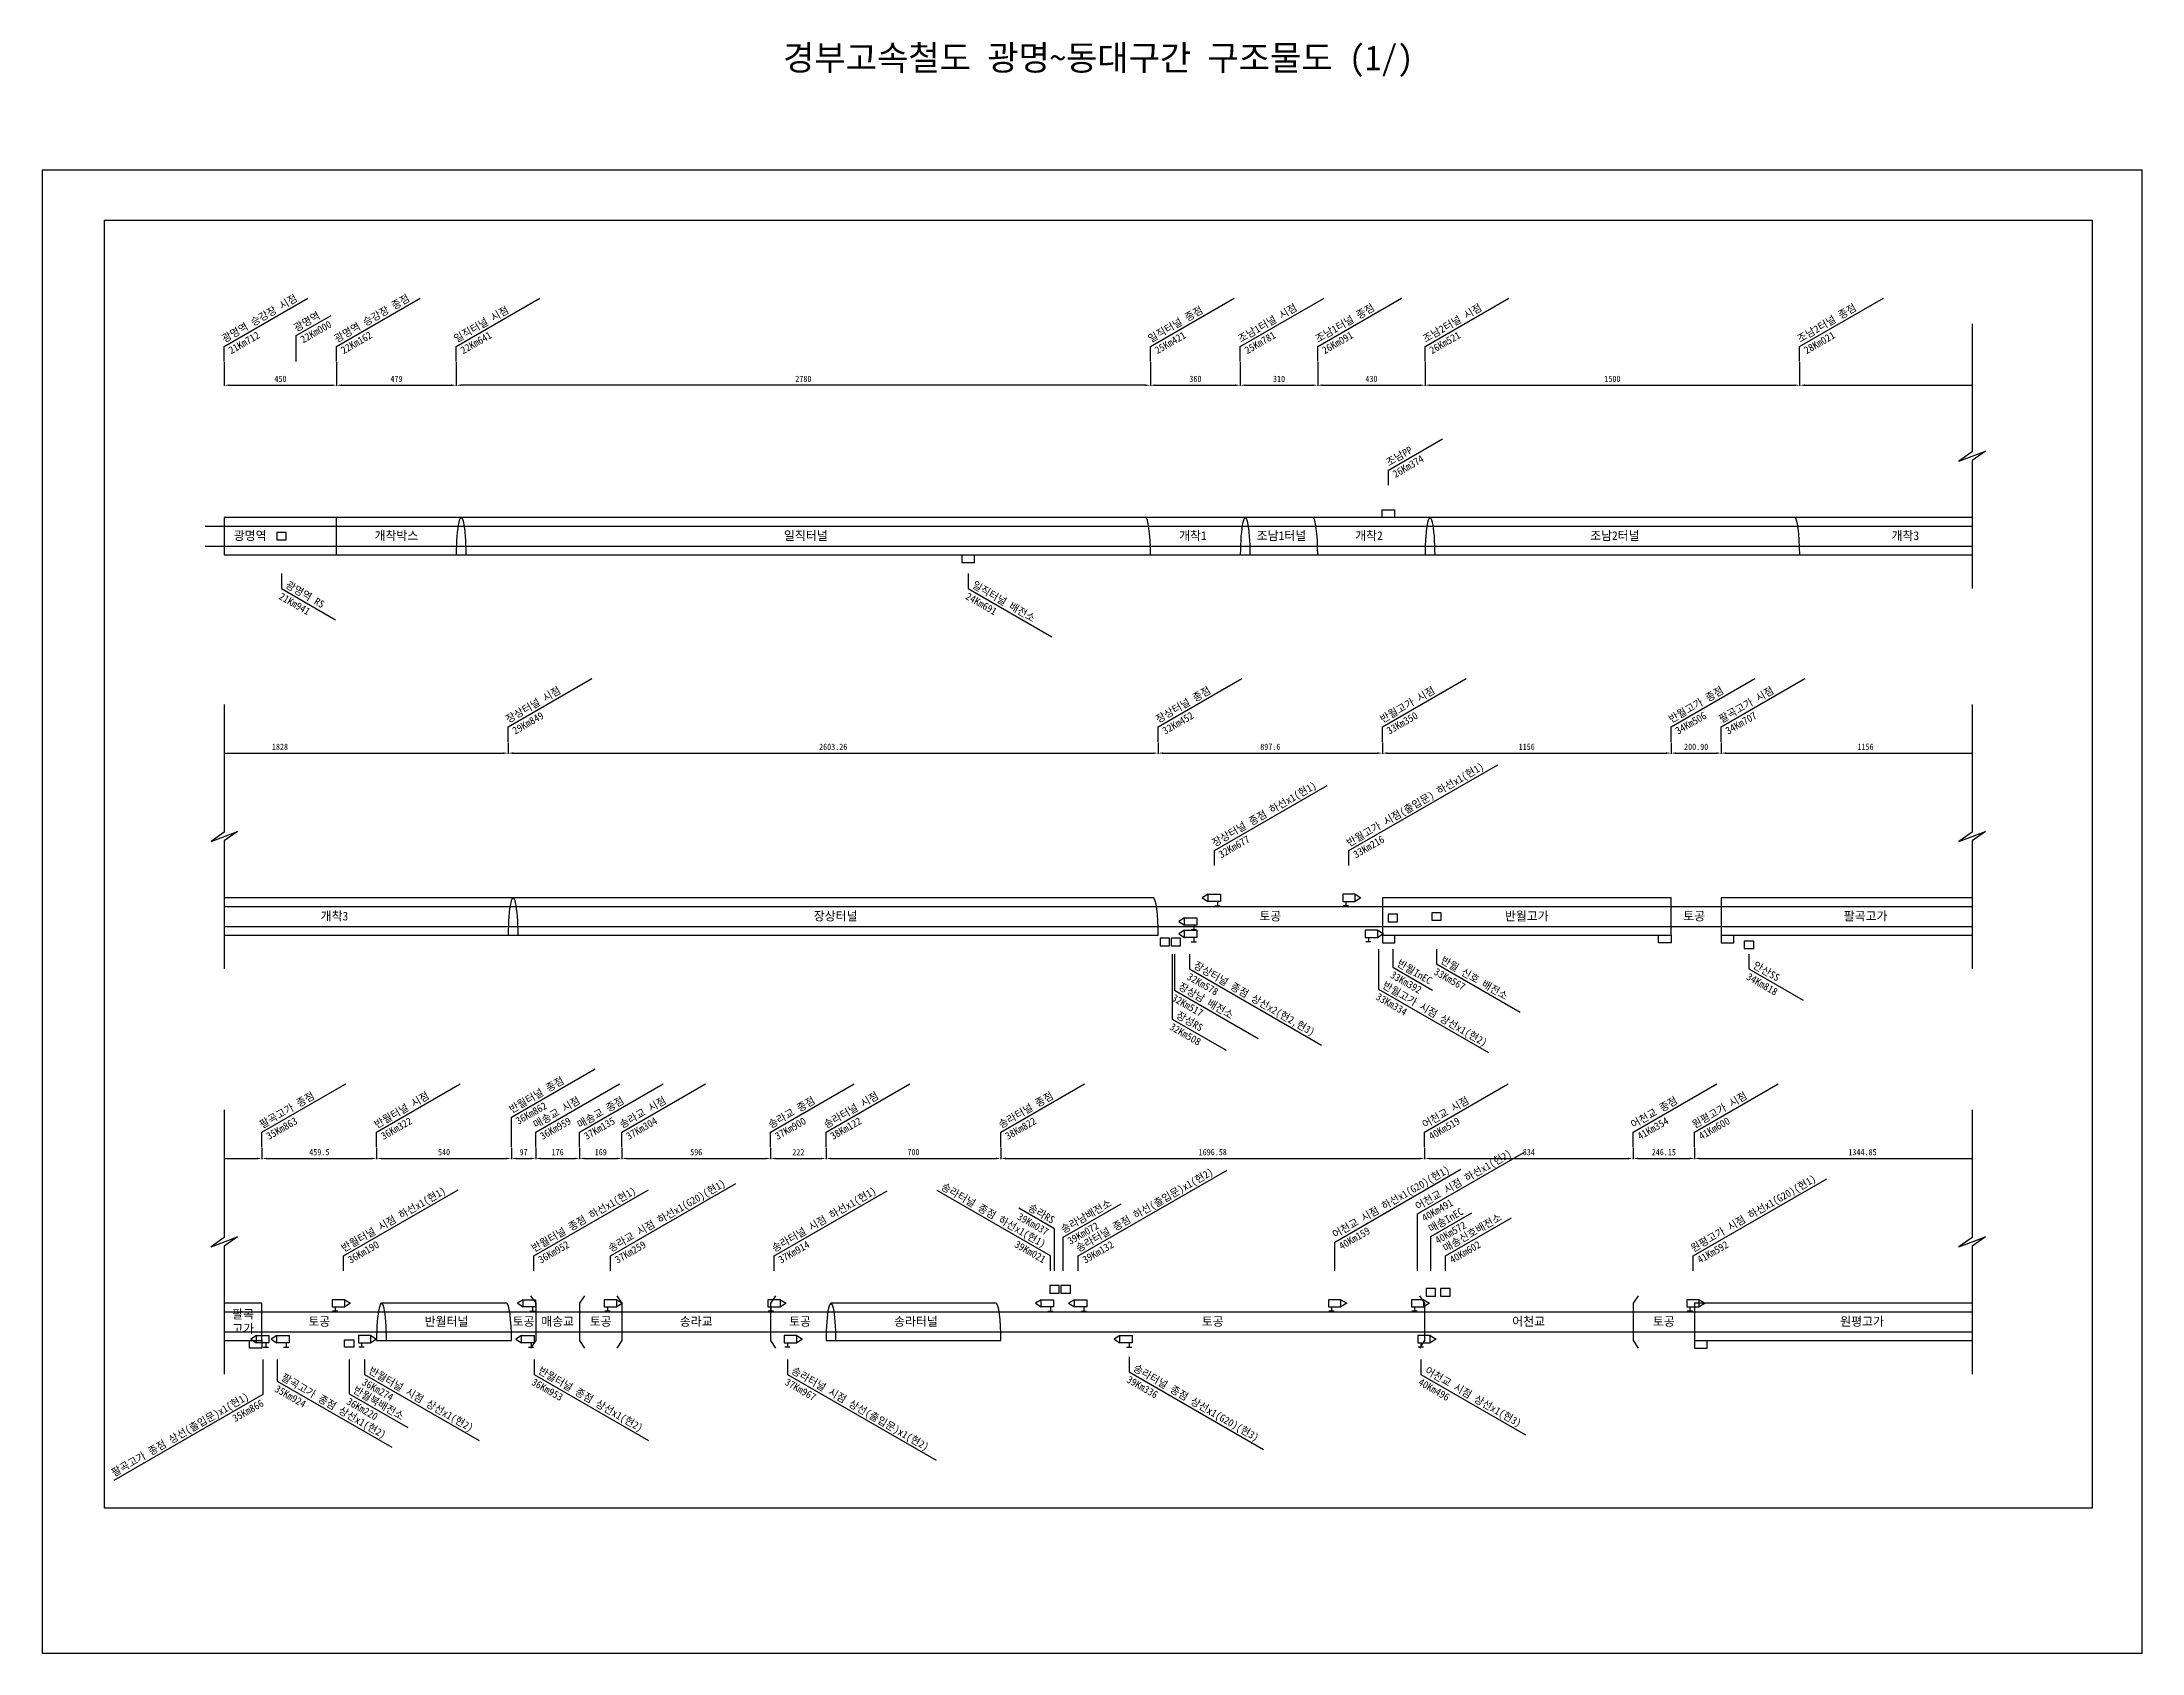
# Model space of a CAD drawing. Header units: millimetres. Extents: x 473 to 79645, y 760 to 13800.
# Drawn here: x 17919 to 18760, y 5994 to 6640 of the extents above; entities outside this region: 4.
import ezdxf
from ezdxf.enums import TextEntityAlignment as Align

# ---------------------------------------------------------------- set-up
doc = ezdxf.new("R2010")
doc.units = ezdxf.units.MM
doc.header["$LTSCALE"] = 10
doc.header["$PDMODE"] = 35
for name, color, linetype in [('TI-RAIL-GUID', 3, 'Continuous'), ('TN-LEAL', 1, 'Continuous'), ('TN-LEAT', 3, 'Continuous'), ('TT-LEAL', 1, 'Continuous'), ('TT-TEXT', 3, 'Continuous'), ('TX-PAPR', 2, 'Continuous'), ('TZ-BASE', 252, 'Continuous'), ('TZ-DIMS', 1, 'Continuous')]:
    doc.layers.add(name, color=color, linetype=linetype)
doc.styles.get("Standard").update_dxf_attribs({"font": 'GulimChe.ttf'})
doc.dimstyles.new('ISO-25', dxfattribs={"dimtxt": 2.5, "dimasz": 2, "dimexe": 0.3, "dimexo": 0.3, "dimgap": 1.25, "dimtad": 1, "dimdec": 0, "dimlunit": 6, "dimtxsty": 'Standard', "dimcen": 1, "dimdle": 0.3, "dimclrd": 1, "dimclre": 1, "dimclrt": 3, "dimaunit": 1, "dimadec": 0, "dimazin": 0, "dimtfac": 1, "dimtdec": 0, "dimtix": 1, "dimtmove": 2, "dimatfit": 3, "dimfxl": 0, "dimtvp": 2, "dimarcsym": 0})

# ---------------------------------------------------------------- blocks, each defined once
blk = doc.blocks.new('*D255')
at = {"layer": 'Defpoints', "color": 0}
for p in [(18052.55, 6197), (18106.55, 6197), (18106.55, 6192.47)]:
    blk.add_point(p, dxfattribs=at)
at = {"layer": 'TZ-DIMS', "color": 1, "lineweight": -2}
for p, q in [((18052.55, 6196.7), (18052.55, 6192.17)), ((18054.55, 6192.47), (18104.55, 6192.47)), ((18106.55, 6196.7), (18106.55, 6192.17))]:
    blk.add_line(p, q, dxfattribs=at)
at = {"layer": 'TZ-DIMS', "color": 1}
for points in [[(18054.55, 6192.81), (18054.55, 6192.14), (18052.55, 6192.47)], [(18104.55, 6192.81), (18104.55, 6192.14), (18106.55, 6192.47)]]:
    blk.add_solid(points, dxfattribs=at)
at = {"layer": 'TZ-DIMS', "color": 3, "insert": (18079.55, 6195.01), "char_height": 2.5, "attachment_point": 5}
blk.add_mtext('540', dxfattribs=at)
blk = doc.blocks.new('*D256')
at = {"layer": 'Defpoints', "color": 0}
for p in [(18106.55, 6197), (18116.25, 6197), (18116.25, 6192.47)]:
    blk.add_point(p, dxfattribs=at)
at = {"layer": 'TZ-DIMS', "color": 1, "lineweight": -2}
for p, q in [((18106.55, 6196.7), (18106.55, 6192.17)), ((18108.55, 6192.47), (18114.25, 6192.47)), ((18116.25, 6196.7), (18116.25, 6192.17))]:
    blk.add_line(p, q, dxfattribs=at)
at = {"layer": 'TZ-DIMS', "color": 1}
for points in [[(18108.55, 6192.81), (18108.55, 6192.14), (18106.55, 6192.47)], [(18114.25, 6192.81), (18114.25, 6192.14), (18116.25, 6192.47)]]:
    blk.add_solid(points, dxfattribs=at)
at = {"layer": 'TZ-DIMS', "color": 3, "insert": (18111.4, 6195.01), "char_height": 2.5, "attachment_point": 5}
blk.add_mtext('97', dxfattribs=at)
blk = doc.blocks.new('*D257')
at = {"layer": 'Defpoints', "color": 0}
for p in [(18116.25, 6197), (18133.85, 6197), (18133.85, 6192.47)]:
    blk.add_point(p, dxfattribs=at)
at = {"layer": 'TZ-DIMS', "color": 1, "lineweight": -2}
for p, q in [((18116.25, 6196.7), (18116.25, 6192.17)), ((18118.25, 6192.47), (18131.85, 6192.47)), ((18133.85, 6196.7), (18133.85, 6192.17))]:
    blk.add_line(p, q, dxfattribs=at)
at = {"layer": 'TZ-DIMS', "color": 1}
for points in [[(18118.25, 6192.81), (18118.25, 6192.14), (18116.25, 6192.47)], [(18131.85, 6192.81), (18131.85, 6192.14), (18133.85, 6192.47)]]:
    blk.add_solid(points, dxfattribs=at)
at = {"layer": 'TZ-DIMS', "color": 3, "insert": (18125.05, 6195.01), "char_height": 2.5, "attachment_point": 5}
blk.add_mtext('176', dxfattribs=at)
blk = doc.blocks.new('*D258')
at = {"layer": 'Defpoints', "color": 0}
for p in [(18133.85, 6197), (18150.75, 6197), (18150.75, 6192.47)]:
    blk.add_point(p, dxfattribs=at)
at = {"layer": 'TZ-DIMS', "color": 1, "lineweight": -2}
for p, q in [((18133.85, 6196.7), (18133.85, 6192.17)), ((18135.85, 6192.47), (18148.75, 6192.47)), ((18150.75, 6196.7), (18150.75, 6192.17))]:
    blk.add_line(p, q, dxfattribs=at)
at = {"layer": 'TZ-DIMS', "color": 1}
for points in [[(18135.85, 6192.81), (18135.85, 6192.14), (18133.85, 6192.47)], [(18148.75, 6192.81), (18148.75, 6192.14), (18150.75, 6192.47)]]:
    blk.add_solid(points, dxfattribs=at)
at = {"layer": 'TZ-DIMS', "color": 3, "insert": (18142.3, 6195.01), "char_height": 2.5, "attachment_point": 5}
blk.add_mtext('169', dxfattribs=at)
blk = doc.blocks.new('*D259')
at = {"layer": 'Defpoints', "color": 0}
for p in [(18150.75, 6197), (18210.35, 6197), (18210.35, 6192.47)]:
    blk.add_point(p, dxfattribs=at)
at = {"layer": 'TZ-DIMS', "color": 1, "lineweight": -2}
for p, q in [((18150.75, 6196.7), (18150.75, 6192.17)), ((18152.75, 6192.47), (18208.35, 6192.47)), ((18210.35, 6196.7), (18210.35, 6192.17))]:
    blk.add_line(p, q, dxfattribs=at)
at = {"layer": 'TZ-DIMS', "color": 1}
for points in [[(18152.75, 6192.81), (18152.75, 6192.14), (18150.75, 6192.47)], [(18208.35, 6192.81), (18208.35, 6192.14), (18210.35, 6192.47)]]:
    blk.add_solid(points, dxfattribs=at)
at = {"layer": 'TZ-DIMS', "color": 3, "insert": (18180.55, 6195), "char_height": 2.5, "attachment_point": 5}
blk.add_mtext('596', dxfattribs=at)
blk = doc.blocks.new('*D260')
at = {"layer": 'Defpoints', "color": 0}
for p in [(18210.35, 6197), (18232.55, 6197), (18232.55, 6192.47)]:
    blk.add_point(p, dxfattribs=at)
at = {"layer": 'TZ-DIMS', "color": 1, "lineweight": -2}
for p, q in [((18210.35, 6196.7), (18210.35, 6192.17)), ((18212.35, 6192.47), (18230.55, 6192.47)), ((18232.55, 6196.7), (18232.55, 6192.17))]:
    blk.add_line(p, q, dxfattribs=at)
at = {"layer": 'TZ-DIMS', "color": 1}
for points in [[(18212.35, 6192.81), (18212.35, 6192.14), (18210.35, 6192.47)], [(18230.55, 6192.81), (18230.55, 6192.14), (18232.55, 6192.47)]]:
    blk.add_solid(points, dxfattribs=at)
at = {"layer": 'TZ-DIMS', "color": 3, "insert": (18221.45, 6194.97), "char_height": 2.5, "attachment_point": 5}
blk.add_mtext('222', dxfattribs=at)
blk = doc.blocks.new('*D261')
at = {"layer": 'Defpoints', "color": 0}
for p in [(18232.55, 6197), (18302.55, 6197), (18302.55, 6192.47)]:
    blk.add_point(p, dxfattribs=at)
at = {"layer": 'TZ-DIMS', "color": 1, "lineweight": -2}
for p, q in [((18232.55, 6196.7), (18232.55, 6192.17)), ((18234.55, 6192.47), (18300.55, 6192.47)), ((18302.55, 6196.7), (18302.55, 6192.17))]:
    blk.add_line(p, q, dxfattribs=at)
at = {"layer": 'TZ-DIMS', "color": 1}
for points in [[(18234.55, 6192.81), (18234.55, 6192.14), (18232.55, 6192.47)], [(18300.55, 6192.81), (18300.55, 6192.14), (18302.55, 6192.47)]]:
    blk.add_solid(points, dxfattribs=at)
at = {"layer": 'TZ-DIMS', "color": 3, "insert": (18267.55, 6195.01), "char_height": 2.5, "attachment_point": 5}
blk.add_mtext('700', dxfattribs=at)
blk = doc.blocks.new('*D262')
at = {"layer": 'Defpoints', "color": 0}
for p in [(18006.65, 6196.7), (18052.55, 6197), (18052.55, 6192.47)]:
    blk.add_point(p, dxfattribs=at)
at = {"layer": 'TZ-DIMS', "color": 1, "lineweight": -2}
for p, q in [((18006.65, 6196.4), (18006.65, 6192.17)), ((18008.65, 6192.47), (18050.55, 6192.47)), ((18052.55, 6196.7), (18052.55, 6192.17))]:
    blk.add_line(p, q, dxfattribs=at)
at = {"layer": 'TZ-DIMS', "color": 1}
for points in [[(18008.65, 6192.81), (18008.65, 6192.14), (18006.65, 6192.47)], [(18050.55, 6192.81), (18050.55, 6192.14), (18052.55, 6192.47)]]:
    blk.add_solid(points, dxfattribs=at)
at = {"layer": 'TZ-DIMS', "color": 3, "insert": (18029.6, 6195.01), "char_height": 2.5, "attachment_point": 5}
blk.add_mtext('459.5', dxfattribs=at)
blk = doc.blocks.new('*D263')
at = {"layer": 'Defpoints', "color": 0}
for p in [(18302.55, 6197), (18472.25, 6197), (18472.25, 6192.47)]:
    blk.add_point(p, dxfattribs=at)
at = {"layer": 'TZ-DIMS', "color": 1, "lineweight": -2}
for p, q in [((18302.55, 6196.7), (18302.55, 6192.17)), ((18304.55, 6192.47), (18470.25, 6192.47)), ((18472.25, 6196.7), (18472.25, 6192.17))]:
    blk.add_line(p, q, dxfattribs=at)
at = {"layer": 'TZ-DIMS', "color": 1}
for points in [[(18304.55, 6192.81), (18304.55, 6192.14), (18302.55, 6192.47)], [(18470.25, 6192.81), (18470.25, 6192.14), (18472.25, 6192.47)]]:
    blk.add_solid(points, dxfattribs=at)
at = {"layer": 'TZ-DIMS', "color": 3, "insert": (18387.4, 6195.01), "char_height": 2.5, "attachment_point": 5}
blk.add_mtext('1696.58', dxfattribs=at)
blk = doc.blocks.new('*D264')
at = {"layer": 'Defpoints', "color": 0}
for p in [(18472.25, 6197), (18555.75, 6197), (18555.75, 6192.47)]:
    blk.add_point(p, dxfattribs=at)
at = {"layer": 'TZ-DIMS', "color": 1, "lineweight": -2}
for p, q in [((18472.25, 6196.7), (18472.25, 6192.17)), ((18474.25, 6192.47), (18553.75, 6192.47)), ((18555.75, 6196.7), (18555.75, 6192.17))]:
    blk.add_line(p, q, dxfattribs=at)
at = {"layer": 'TZ-DIMS', "color": 1}
for points in [[(18474.25, 6192.81), (18474.25, 6192.14), (18472.25, 6192.47)], [(18553.75, 6192.81), (18553.75, 6192.14), (18555.75, 6192.47)]]:
    blk.add_solid(points, dxfattribs=at)
at = {"layer": 'TZ-DIMS', "color": 3, "insert": (18514, 6195.01), "char_height": 2.5, "attachment_point": 5}
blk.add_mtext('834', dxfattribs=at)
blk = doc.blocks.new('*D265')
at = {"layer": 'Defpoints', "color": 0}
for p in [(18555.75, 6197), (18580.35, 6197), (18580.35, 6192.47)]:
    blk.add_point(p, dxfattribs=at)
at = {"layer": 'TZ-DIMS', "color": 1, "lineweight": -2}
for p, q in [((18555.75, 6196.7), (18555.75, 6192.17)), ((18557.75, 6192.47), (18578.35, 6192.47)), ((18580.35, 6196.7), (18580.35, 6192.17))]:
    blk.add_line(p, q, dxfattribs=at)
at = {"layer": 'TZ-DIMS', "color": 1}
for points in [[(18557.75, 6192.81), (18557.75, 6192.14), (18555.75, 6192.47)], [(18578.35, 6192.81), (18578.35, 6192.14), (18580.35, 6192.47)]]:
    blk.add_solid(points, dxfattribs=at)
at = {"layer": 'TZ-DIMS', "color": 3, "insert": (18568.05, 6195.01), "char_height": 2.5, "attachment_point": 5}
blk.add_mtext('246.15', dxfattribs=at)
blk = doc.blocks.new('*D266')
at = {"layer": 'Defpoints', "color": 0}
for p in [(18105.25, 6359.39), (18365.55, 6359.39), (18365.55, 6354.86)]:
    blk.add_point(p, dxfattribs=at)
at = {"layer": 'TZ-DIMS', "color": 1, "lineweight": -2}
for p, q in [((18105.25, 6359.09), (18105.25, 6354.56)), ((18365.55, 6359.09), (18365.55, 6354.56)), ((18107.25, 6354.86), (18363.55, 6354.86))]:
    blk.add_line(p, q, dxfattribs=at)
at = {"layer": 'TZ-DIMS', "color": 1}
for points in [[(18107.25, 6355.2), (18107.25, 6354.53), (18105.25, 6354.86)], [(18363.55, 6355.2), (18363.55, 6354.53), (18365.55, 6354.86)]]:
    blk.add_solid(points, dxfattribs=at)
at = {"layer": 'TZ-DIMS', "color": 3, "insert": (18235.4, 6357.39), "char_height": 2.5, "attachment_point": 5}
blk.add_mtext('2603.26', dxfattribs=at)
blk = doc.blocks.new('*D267')
at = {"layer": 'Defpoints', "color": 0}
for p in [(18455.35, 6359.39), (18570.95, 6359.39), (18570.95, 6354.86)]:
    blk.add_point(p, dxfattribs=at)
at = {"layer": 'TZ-DIMS', "color": 1, "lineweight": -2}
for p, q in [((18455.35, 6359.09), (18455.35, 6354.56)), ((18570.95, 6359.09), (18570.95, 6354.56)), ((18457.35, 6354.86), (18568.95, 6354.86))]:
    blk.add_line(p, q, dxfattribs=at)
at = {"layer": 'TZ-DIMS', "color": 1}
for points in [[(18457.35, 6355.2), (18457.35, 6354.53), (18455.35, 6354.86)], [(18568.95, 6355.2), (18568.95, 6354.53), (18570.95, 6354.86)]]:
    blk.add_solid(points, dxfattribs=at)
at = {"layer": 'TZ-DIMS', "color": 3, "insert": (18513.15, 6357.4), "char_height": 2.5, "attachment_point": 5}
blk.add_mtext('1156', dxfattribs=at)
blk = doc.blocks.new('*D268')
at = {"layer": 'Defpoints', "color": 0}
for p in [(18365.55, 6359.39), (18455.35, 6359.39), (18455.35, 6354.86)]:
    blk.add_point(p, dxfattribs=at)
at = {"layer": 'TZ-DIMS', "color": 1, "lineweight": -2}
for p, q in [((18365.55, 6359.09), (18365.55, 6354.56)), ((18455.35, 6359.09), (18455.35, 6354.56)), ((18367.55, 6354.86), (18453.35, 6354.86))]:
    blk.add_line(p, q, dxfattribs=at)
at = {"layer": 'TZ-DIMS', "color": 1}
for points in [[(18367.55, 6355.2), (18367.55, 6354.53), (18365.55, 6354.86)], [(18453.35, 6355.2), (18453.35, 6354.53), (18455.35, 6354.86)]]:
    blk.add_solid(points, dxfattribs=at)
at = {"layer": 'TZ-DIMS', "color": 3, "insert": (18410.45, 6357.39), "char_height": 2.5, "attachment_point": 5}
blk.add_mtext('897.6', dxfattribs=at)
blk = doc.blocks.new('*D269')
at = {"layer": 'Defpoints', "color": 0}
for p in [(18570.95, 6359.39), (18591.05, 6359.39), (18591.05, 6354.86)]:
    blk.add_point(p, dxfattribs=at)
at = {"layer": 'TZ-DIMS', "color": 1, "lineweight": -2}
for p, q in [((18570.95, 6359.09), (18570.95, 6354.56)), ((18591.05, 6359.09), (18591.05, 6354.56)), ((18572.95, 6354.86), (18589.05, 6354.86))]:
    blk.add_line(p, q, dxfattribs=at)
at = {"layer": 'TZ-DIMS', "color": 1}
for points in [[(18572.95, 6355.2), (18572.95, 6354.53), (18570.95, 6354.86)], [(18589.05, 6355.2), (18589.05, 6354.53), (18591.05, 6354.86)]]:
    blk.add_solid(points, dxfattribs=at)
at = {"layer": 'TZ-DIMS', "color": 3, "insert": (18581, 6357.39), "char_height": 2.5, "attachment_point": 5}
blk.add_mtext('200.90', dxfattribs=at)
blk = doc.blocks.new('*D270')
at = {"layer": 'Defpoints', "color": 0}
for p in [(18398.45, 6511.78), (18429.45, 6511.78), (18429.45, 6502.25)]:
    blk.add_point(p, dxfattribs=at)
at = {"layer": 'TZ-DIMS', "color": 1, "lineweight": -2}
for p, q in [((18398.45, 6511.48), (18398.45, 6501.95)), ((18429.45, 6511.48), (18429.45, 6501.95)), ((18400.45, 6502.25), (18427.45, 6502.25))]:
    blk.add_line(p, q, dxfattribs=at)
at = {"layer": 'TZ-DIMS', "color": 1}
for points in [[(18400.45, 6502.58), (18400.45, 6501.92), (18398.45, 6502.25)], [(18427.45, 6502.58), (18427.45, 6501.92), (18429.45, 6502.25)]]:
    blk.add_solid(points, dxfattribs=at)
at = {"layer": 'TZ-DIMS', "color": 3, "insert": (18413.95, 6504.78), "char_height": 2.5, "attachment_point": 5}
blk.add_mtext('310', dxfattribs=at)
blk = doc.blocks.new('*D271')
at = {"layer": 'Defpoints', "color": 0}
for p in [(18429.45, 6511.78), (18472.45, 6511.78), (18472.45, 6502.25)]:
    blk.add_point(p, dxfattribs=at)
at = {"layer": 'TZ-DIMS', "color": 1, "lineweight": -2}
for p, q in [((18429.45, 6511.48), (18429.45, 6501.95)), ((18472.45, 6511.48), (18472.45, 6501.95)), ((18431.45, 6502.25), (18470.45, 6502.25))]:
    blk.add_line(p, q, dxfattribs=at)
at = {"layer": 'TZ-DIMS', "color": 1}
for points in [[(18431.45, 6502.58), (18431.45, 6501.92), (18429.45, 6502.25)], [(18470.45, 6502.58), (18470.45, 6501.92), (18472.45, 6502.25)]]:
    blk.add_solid(points, dxfattribs=at)
at = {"layer": 'TZ-DIMS', "color": 3, "insert": (18450.95, 6504.78), "char_height": 2.5, "attachment_point": 5}
blk.add_mtext('430', dxfattribs=at)
blk = doc.blocks.new('*D272')
at = {"layer": 'Defpoints', "color": 0}
for p in [(18472.45, 6511.78), (18622.45, 6511.78), (18622.45, 6502.25)]:
    blk.add_point(p, dxfattribs=at)
at = {"layer": 'TZ-DIMS', "color": 1, "lineweight": -2}
for p, q in [((18472.45, 6511.48), (18472.45, 6501.95)), ((18622.45, 6511.48), (18622.45, 6501.95)), ((18474.45, 6502.25), (18620.45, 6502.25))]:
    blk.add_line(p, q, dxfattribs=at)
at = {"layer": 'TZ-DIMS', "color": 1}
for points in [[(18474.45, 6502.58), (18474.45, 6501.92), (18472.45, 6502.25)], [(18620.45, 6502.58), (18620.45, 6501.92), (18622.45, 6502.25)]]:
    blk.add_solid(points, dxfattribs=at)
at = {"layer": 'TZ-DIMS', "color": 3, "insert": (18547.45, 6504.78), "char_height": 2.5, "attachment_point": 5}
blk.add_mtext('1500', dxfattribs=at)
blk = doc.blocks.new('*D273')
at = {"layer": 'Defpoints', "color": 0}
for p in [(18362.45, 6511.78), (18398.45, 6511.78), (18398.45, 6502.25)]:
    blk.add_point(p, dxfattribs=at)
at = {"layer": 'TZ-DIMS', "color": 1, "lineweight": -2}
for p, q in [((18362.45, 6511.48), (18362.45, 6501.95)), ((18398.45, 6511.48), (18398.45, 6501.95)), ((18364.45, 6502.25), (18396.45, 6502.25))]:
    blk.add_line(p, q, dxfattribs=at)
at = {"layer": 'TZ-DIMS', "color": 1}
for points in [[(18364.45, 6502.58), (18364.45, 6501.92), (18362.45, 6502.25)], [(18396.45, 6502.58), (18396.45, 6501.92), (18398.45, 6502.25)]]:
    blk.add_solid(points, dxfattribs=at)
at = {"layer": 'TZ-DIMS', "color": 3, "insert": (18380.45, 6504.78), "char_height": 2.5, "attachment_point": 5}
blk.add_mtext('360', dxfattribs=at)
blk = doc.blocks.new('*D274')
at = {"layer": 'Defpoints', "color": 0}
for p in [(18084.45, 6511.78), (18362.45, 6511.78), (18084.45, 6502.25)]:
    blk.add_point(p, dxfattribs=at)
at = {"layer": 'TZ-DIMS', "color": 1, "lineweight": -2}
for p, q in [((18084.45, 6511.48), (18084.45, 6501.95)), ((18362.45, 6511.48), (18362.45, 6501.95)), ((18360.45, 6502.25), (18086.45, 6502.25))]:
    blk.add_line(p, q, dxfattribs=at)
at = {"layer": 'TZ-DIMS', "color": 1}
for points in [[(18086.45, 6502.58), (18086.45, 6501.92), (18084.45, 6502.25)], [(18360.45, 6502.58), (18360.45, 6501.92), (18362.45, 6502.25)]]:
    blk.add_solid(points, dxfattribs=at)
at = {"layer": 'TZ-DIMS', "color": 3, "insert": (18223.45, 6504.78), "char_height": 2.5, "attachment_point": 5}
blk.add_mtext('2780', dxfattribs=at)
blk = doc.blocks.new('*D275')
at = {"layer": 'Defpoints', "color": 0}
for p in [(18036.55, 6511.78), (18084.45, 6511.78), (18084.45, 6502.25)]:
    blk.add_point(p, dxfattribs=at)
at = {"layer": 'TZ-DIMS', "color": 1, "lineweight": -2}
for p, q in [((18036.55, 6511.48), (18036.55, 6501.95)), ((18084.45, 6511.48), (18084.45, 6501.95)), ((18038.55, 6502.25), (18082.45, 6502.25))]:
    blk.add_line(p, q, dxfattribs=at)
at = {"layer": 'TZ-DIMS', "color": 1}
for points in [[(18038.55, 6502.58), (18038.55, 6501.92), (18036.55, 6502.25)], [(18082.45, 6502.58), (18082.45, 6501.92), (18084.45, 6502.25)]]:
    blk.add_solid(points, dxfattribs=at)
at = {"layer": 'TZ-DIMS', "color": 3, "insert": (18060.5, 6504.78), "char_height": 2.5, "attachment_point": 5}
blk.add_mtext('479', dxfattribs=at)
blk = doc.blocks.new('*D276')
at = {"layer": 'Defpoints', "color": 0}
for p in [(17991.55, 6511.78), (18036.55, 6511.78), (18036.55, 6502.25)]:
    blk.add_point(p, dxfattribs=at)
at = {"layer": 'TZ-DIMS', "color": 1, "lineweight": -2}
for p, q in [((17991.55, 6511.48), (17991.55, 6501.95)), ((18036.55, 6511.48), (18036.55, 6501.95)), ((17993.55, 6502.25), (18034.55, 6502.25))]:
    blk.add_line(p, q, dxfattribs=at)
at = {"layer": 'TZ-DIMS', "color": 1}
for points in [[(17993.55, 6502.58), (17993.55, 6501.92), (17991.55, 6502.25)], [(18034.55, 6502.58), (18034.55, 6501.92), (18036.55, 6502.25)]]:
    blk.add_solid(points, dxfattribs=at)
at = {"layer": 'TZ-DIMS', "color": 3, "insert": (18014.05, 6504.78), "char_height": 2.5, "attachment_point": 5}
blk.add_mtext('450', dxfattribs=at)

msp = doc.modelspace()

# ---------------------------------------------------------------- linework, layer by layer
at = {"layer": 'TI-RAIL-GUID', "flags": 128}
for points in [[(18012.55, 6440.28), (18016.34, 6440.28), (18016.34, 6443.28), (18012.55, 6443.28), (18012.55, 6440.28)], [(18385.54, 6298.3), (18383.23, 6296.88), (18385.54, 6295.45)], [(18444.45, 6298.3), (18446.76, 6296.88), (18444.45, 6295.45)], [(18475.15, 6287.89), (18478.94, 6287.89), (18478.94, 6290.89), (18475.15, 6290.89), (18475.15, 6287.89)], [(18376.08, 6288.85), (18373.77, 6287.43), (18376.08, 6286)], [(18376.08, 6283.89), (18373.77, 6282.47), (18376.08, 6281.05)], [(18453.49, 6283.89), (18455.8, 6282.47), (18453.49, 6281.05)], [(18457.65, 6287.29), (18461.44, 6287.29), (18461.44, 6290.29), (18457.65, 6290.29), (18457.65, 6287.29)], [(18366.32, 6277.72), (18370.12, 6277.72), (18370.12, 6280.72), (18366.32, 6280.72), (18366.32, 6277.72)], [(18370.76, 6277.72), (18374.55, 6277.72), (18374.55, 6280.72), (18370.76, 6280.72), (18370.76, 6277.72)], [(18600.25, 6276.57), (18604.04, 6276.57), (18604.04, 6279.57), (18600.25, 6279.57), (18600.25, 6276.57)], [(18322.12, 6138.57), (18325.91, 6138.57), (18325.91, 6141.57), (18322.12, 6141.57), (18322.12, 6138.57)], [(18326.6, 6138.57), (18330.39, 6138.57), (18330.39, 6141.57), (18326.6, 6141.57), (18326.6, 6138.57)], [(18472.84, 6137.35), (18476.63, 6137.35), (18476.63, 6140.35), (18472.84, 6140.35), (18472.84, 6137.35)], [(18478.65, 6137.35), (18482.44, 6137.35), (18482.44, 6140.35), (18478.65, 6140.35), (18478.65, 6137.35)], [(18039.77, 6135.91), (18042.08, 6134.49), (18039.77, 6133.07)], [(18111.23, 6135.91), (18108.92, 6134.49), (18111.23, 6133.07)], [(18148.75, 6135.91), (18151.06, 6134.49), (18148.75, 6133.07)], [(18214.25, 6135.91), (18216.56, 6134.49), (18214.25, 6133.07)], [(18318.67, 6135.91), (18316.36, 6134.49), (18318.67, 6133.07)], [(18331.99, 6135.91), (18329.68, 6134.49), (18331.99, 6133.07)], [(18438.75, 6135.91), (18441.06, 6134.49), (18438.75, 6133.07)], [(18471.95, 6135.91), (18474.26, 6134.49), (18471.95, 6133.07)], [(18582.25, 6135.91), (18584.56, 6134.49), (18582.25, 6133.07)], [(18004.44, 6121.51), (18002.13, 6120.08), (18004.44, 6118.66)], [(18012.57, 6121.51), (18010.26, 6120.08), (18012.57, 6118.66)], [(18039.65, 6119.84), (18043.44, 6119.84), (18043.44, 6116.84), (18039.65, 6116.84), (18039.65, 6119.84)], [(18050.25, 6121.51), (18052.56, 6120.08), (18050.25, 6118.66)], [(18110.61, 6121.51), (18108.3, 6120.08), (18110.61, 6118.66)], [(18220.82, 6121.51), (18223.13, 6120.08), (18220.82, 6118.66)], [(18350.17, 6121.51), (18347.86, 6120.08), (18350.17, 6118.66)], [(18474.52, 6121.51), (18476.83, 6120.08), (18474.52, 6118.66)]]:
    msp.add_lwpolyline(points, dxfattribs=at)
for points in [[(18385.54, 6298.3), (18390.55, 6298.3), (18390.55, 6295.45), (18385.54, 6295.45)], [(18444.45, 6298.3), (18439.44, 6298.3), (18439.44, 6295.45), (18444.45, 6295.45)], [(18376.08, 6288.85), (18381.09, 6288.85), (18381.09, 6286), (18376.08, 6286)], [(18376.08, 6283.89), (18381.09, 6283.89), (18381.09, 6281.05), (18376.08, 6281.05)], [(18453.49, 6283.89), (18448.48, 6283.89), (18448.48, 6281.05), (18453.49, 6281.05)], [(18039.77, 6135.91), (18034.76, 6135.91), (18034.76, 6133.07), (18039.77, 6133.07)], [(18111.23, 6135.91), (18116.24, 6135.91), (18116.24, 6133.07), (18111.23, 6133.07)], [(18148.75, 6135.91), (18143.74, 6135.91), (18143.74, 6133.07), (18148.75, 6133.07)], [(18214.25, 6135.91), (18209.24, 6135.91), (18209.24, 6133.07), (18214.25, 6133.07)], [(18318.67, 6135.91), (18323.68, 6135.91), (18323.68, 6133.07), (18318.67, 6133.07)], [(18331.99, 6135.91), (18337, 6135.91), (18337, 6133.07), (18331.99, 6133.07)], [(18438.75, 6135.91), (18433.74, 6135.91), (18433.74, 6133.07), (18438.75, 6133.07)], [(18471.95, 6135.91), (18466.94, 6135.91), (18466.94, 6133.07), (18471.95, 6133.07)], [(18582.25, 6135.91), (18577.24, 6135.91), (18577.24, 6133.07), (18582.25, 6133.07)], [(18004.44, 6121.51), (18009.45, 6121.51), (18009.45, 6118.66), (18004.44, 6118.66)], [(18012.57, 6121.51), (18017.57, 6121.51), (18017.57, 6118.66), (18012.57, 6118.66)], [(18050.25, 6121.51), (18045.24, 6121.51), (18045.24, 6118.66), (18050.25, 6118.66)], [(18110.61, 6121.51), (18115.61, 6121.51), (18115.61, 6118.66), (18110.61, 6118.66)], [(18220.82, 6121.51), (18215.81, 6121.51), (18215.81, 6118.66), (18220.82, 6118.66)], [(18350.17, 6121.51), (18355.18, 6121.51), (18355.18, 6118.66), (18350.17, 6118.66)], [(18474.52, 6121.51), (18469.51, 6121.51), (18469.51, 6118.66), (18474.52, 6118.66)]]:
    msp.add_lwpolyline(points, close=True, dxfattribs=at)
at = {"layer": 'TN-LEAL'}
for points in [[(79619.58, 13778.8), (79619.58, 13784.8), (79645.31, 13799.65)], [(17991.55, 6511.78), (17991.55, 6517.78), (18025.06, 6537.12)], [(18036.55, 6511.78), (18036.55, 6517.78), (18070.06, 6537.12)], [(18084.45, 6511.78), (18084.45, 6517.78), (18117.96, 6537.12)], [(18362.45, 6511.78), (18362.45, 6517.78), (18395.96, 6537.12)], [(18398.45, 6511.78), (18398.45, 6517.78), (18431.96, 6537.12)], [(18429.45, 6511.78), (18429.45, 6517.78), (18462.96, 6537.12)], [(18472.45, 6511.78), (18472.45, 6517.78), (18505.96, 6537.12)], [(18622.45, 6511.78), (18622.45, 6517.78), (18655.96, 6537.12)], [(18020.35, 6511.78), (18020.35, 6522.14), (18034.34, 6530.22)], [(18457.75, 6462.23), (18457.75, 6468.23), (18479.4, 6480.73)], [(18014.45, 6426.78), (18014.45, 6420.78), (18036.1, 6408.28)], [(18289.45, 6426.78), (18289.45, 6420.78), (18322.96, 6401.43)], [(18105.25, 6359.39), (18105.25, 6365.39), (18138.76, 6384.74)], [(18365.55, 6359.39), (18365.55, 6365.39), (18399.06, 6384.74)], [(18455.35, 6359.39), (18455.35, 6365.39), (18488.86, 6384.74)], [(18570.95, 6359.39), (18570.95, 6365.39), (18604.46, 6384.74)], [(18591.05, 6359.39), (18591.05, 6365.39), (18624.56, 6384.74)], [(18441.95, 6309.84), (18441.95, 6315.84), (18501.52, 6350.24)], [(18388.05, 6309.84), (18388.05, 6315.84), (18433.21, 6341.92)], [(18371.15, 6274.39), (18371.15, 6248.34), (18392.8, 6235.84)], [(18372.05, 6274.39), (18372.05, 6259.92), (18405.56, 6240.57)], [(18378.15, 6274.39), (18378.15, 6268.39), (18430.96, 6237.9)], [(18453.75, 6276.39), (18453.75, 6260.36), (18497.87, 6234.89)], [(18459.55, 6276.39), (18459.55, 6269.13), (18475.44, 6259.96)], [(18477.05, 6276.39), (18477.05, 6270.39), (18510.56, 6251.05)], [(18602.15, 6274.39), (18602.15, 6268.39), (18623.8, 6255.89)], [(18106.55, 6197), (18106.55, 6209.09), (18140.06, 6228.43)], [(18006.65, 6197), (18006.65, 6203), (18040.16, 6222.35)], [(18052.55, 6197), (18052.55, 6203), (18086.06, 6222.35)], [(18116.25, 6197), (18116.25, 6203), (18149.76, 6222.35)], [(18133.85, 6197), (18133.85, 6203), (18167.36, 6222.35)], [(18150.75, 6197), (18150.75, 6203), (18184.26, 6222.35)], [(18210.35, 6197), (18210.35, 6203), (18243.86, 6222.35)], [(18232.55, 6197), (18232.55, 6203), (18266.06, 6222.35)], [(18302.55, 6197), (18302.55, 6203), (18336.06, 6222.35)], [(18472.25, 6197), (18472.25, 6203), (18505.76, 6222.35)], [(18555.75, 6197), (18555.75, 6203), (18589.26, 6222.35)], [(18580.35, 6197), (18580.35, 6203), (18613.86, 6222.35)], [(18469.45, 6147.46), (18469.45, 6170.24), (18512.03, 6194.83)], [(18146.25, 6147.46), (18146.25, 6153.46), (18196.39, 6182.41)], [(18333.55, 6147.46), (18333.55, 6153.46), (18393.12, 6187.85)], [(18436.25, 6147.46), (18436.25, 6158.98), (18486.8, 6188.16)], [(18579.75, 6147.46), (18579.75, 6153.46), (18633.31, 6184.38)], [(18039.35, 6147.46), (18039.35, 6153.46), (18085.2, 6179.93)], [(18115.55, 6147.46), (18115.55, 6153.46), (18161.4, 6179.93)], [(18211.75, 6147.46), (18211.75, 6153.46), (18256.99, 6179.57)], [(18322.45, 6147.46), (18322.45, 6153.46), (18277.01, 6179.69)], [(18327.55, 6147.46), (18327.55, 6160.98), (18350.68, 6174.34)], [(18324.05, 6147.46), (18324.05, 6164.25), (18309.7, 6172.54)], [(18474.73, 6147.46), (18474.73, 6161.24), (18491.15, 6170.71)], [(18480.55, 6147.46), (18480.55, 6153.46), (18507.03, 6168.74)], [(18006.95, 6112), (18006.95, 6097.92), (17947.37, 6063.53)], [(18012.75, 6112), (18012.75, 6103.29), (18058.6, 6076.82)], [(18041.55, 6112), (18041.55, 6098.25), (18065.1, 6084.65)], [(18047.75, 6112), (18047.75, 6106), (18093.6, 6079.53)], [(18115.65, 6112), (18115.65, 6106), (18161.5, 6079.53)], [(18217.05, 6112), (18217.05, 6106), (18276.62, 6071.61)], [(18353.95, 6113), (18353.95, 6107), (18407.77, 6075.93)], [(18470.75, 6112), (18470.75, 6106), (18512.71, 6081.78)]]:
    msp.add_lwpolyline(points, dxfattribs=at)
at = {"layer": 'TT-LEAL', "flags": 128}
for points in [[(18691.55, 6526.79), (18691.55, 6475.54), (18686.24, 6471.81), (18696.85, 6475.81), (18691.55, 6472.08), (18691.55, 6420.83)], [(17991.55, 6374.4), (17991.55, 6323.15), (17986.24, 6319.42), (17996.85, 6323.42), (17991.55, 6319.69), (17991.55, 6268.44)], [(18691.55, 6374.4), (18691.55, 6323.15), (18686.24, 6319.42), (18696.85, 6323.42), (18691.55, 6319.69), (18691.55, 6268.44)], [(17991.55, 6212.02), (17991.55, 6160.77), (17986.24, 6157.04), (17996.85, 6161.04), (17991.55, 6157.3), (17991.55, 6106.05)], [(18691.55, 6212.02), (18691.55, 6160.77), (18686.24, 6157.04), (18696.85, 6161.04), (18691.55, 6157.3), (18691.55, 6106.05)]]:
    msp.add_lwpolyline(points, dxfattribs=at)
at = {"layer": 'TT-TEXT', "flags": 128}
for points in [[(18388.26, 6293.72), (18390.37, 6293.72)], [(18389.32, 6295.45), (18389.32, 6293.72)], [(18441.73, 6293.72), (18439.62, 6293.72)], [(18440.68, 6295.45), (18440.68, 6293.72)], [(18378.8, 6284.27), (18380.91, 6284.27)], [(18379.85, 6286), (18379.85, 6284.27)], [(18378.8, 6279.32), (18380.91, 6279.32)], [(18379.85, 6281.05), (18379.85, 6279.32)], [(18450.77, 6279.32), (18448.66, 6279.32)], [(18449.72, 6281.05), (18449.72, 6279.32)], [(18037.05, 6131.34), (18034.94, 6131.34)], [(18036, 6133.07), (18036, 6131.34)], [(18113.95, 6131.34), (18116.06, 6131.34)], [(18115, 6133.07), (18115, 6131.34)], [(18146.03, 6131.34), (18143.92, 6131.34)], [(18144.98, 6133.07), (18144.98, 6131.34)], [(18211.53, 6131.34), (18209.42, 6131.34)], [(18210.48, 6133.07), (18210.48, 6131.34)], [(18321.39, 6131.34), (18323.5, 6131.34)], [(18322.45, 6133.07), (18322.45, 6131.34)], [(18334.71, 6131.34), (18336.82, 6131.34)], [(18335.77, 6133.07), (18335.77, 6131.34)], [(18436.03, 6131.34), (18433.92, 6131.34)], [(18434.98, 6133.07), (18434.98, 6131.34)], [(18469.23, 6131.34), (18467.12, 6131.34)], [(18468.18, 6133.07), (18468.18, 6131.34)], [(18579.53, 6131.34), (18577.42, 6131.34)], [(18578.48, 6133.07), (18578.48, 6131.34)], [(18007.16, 6116.93), (18009.27, 6116.93)], [(18008.22, 6118.66), (18008.22, 6116.93)], [(18015.28, 6116.93), (18017.4, 6116.93)], [(18016.34, 6118.66), (18016.34, 6116.93)], [(18047.53, 6116.93), (18045.42, 6116.93)], [(18046.48, 6118.66), (18046.48, 6116.93)], [(18113.32, 6116.93), (18115.43, 6116.93)], [(18114.38, 6118.66), (18114.38, 6116.93)], [(18218.1, 6116.93), (18215.99, 6116.93)], [(18217.05, 6118.66), (18217.05, 6116.93)], [(18352.89, 6116.93), (18355, 6116.93)], [(18353.95, 6118.66), (18353.95, 6116.93)], [(18471.8, 6116.93), (18469.69, 6116.93)], [(18470.75, 6118.66), (18470.75, 6116.93)]]:
    msp.add_lwpolyline(points, dxfattribs=at)
at = {"layer": 'TX-PAPR'}
for points in [[(17918.55, 5994.36), (18759.55, 5994.36), (18759.55, 6588.36), (17918.55, 6588.36)], [(17943.55, 6568.36), (18739.55, 6568.36), (18739.55, 6052.36), (17943.55, 6052.36)]]:
    msp.add_lwpolyline(points, close=True, dxfattribs=at)
at = {"layer": 'TZ-BASE'}
for points in [[(18455.25, 6449.28), (18455.25, 6452.28), (18460.25, 6452.28), (18460.25, 6449.28)], [(17983.95, 6445.78), (18691.55, 6445.78)], [(18360.47, 6449.28), (18086.43, 6449.28)], [(18427.47, 6449.28), (18400.43, 6449.28)], [(18620.47, 6449.28), (18474.43, 6449.28)], [(17983.95, 6437.78), (18691.55, 6437.78)], [(18084.45, 6434.28), (18362.45, 6434.28)], [(18286.95, 6434.28), (18286.95, 6431.28), (18291.95, 6431.28), (18291.95, 6434.28)], [(18398.45, 6434.28), (18429.45, 6434.28)], [(18472.45, 6434.28), (18622.45, 6434.28)], [(17991.55, 6293.39), (18691.55, 6293.39)], [(18363.57, 6296.89), (18107.23, 6296.89)], [(18691.55, 6296.89), (18591.05, 6296.89), (18591.05, 6281.89), (18691.55, 6281.89)], [(17991.55, 6285.39), (18691.55, 6285.39)], [(18105.25, 6281.89), (18365.55, 6281.89)], [(18455.35, 6281.89), (18455.35, 6278.89), (18460.35, 6278.89), (18460.35, 6281.89)], [(18570.95, 6281.89), (18570.95, 6278.89), (18565.95, 6278.89), (18565.95, 6281.89)], [(18591.05, 6281.89), (18591.05, 6278.89), (18596.05, 6278.89), (18596.05, 6281.89)], [(17991.55, 6119.5), (18006.65, 6119.5), (18006.65, 6134.5), (17991.55, 6134.5)], [(17991.55, 6131), (18691.55, 6131)], [(18104.57, 6134.5), (18054.53, 6134.5)], [(18114.24, 6137.49), (18116.25, 6134.5), (18116.25, 6119.5), (18114.24, 6116.52)], [(18135.85, 6137.49), (18133.85, 6134.5), (18133.85, 6119.5), (18135.85, 6116.52)], [(18148.74, 6137.49), (18150.75, 6134.5), (18150.75, 6119.5), (18148.74, 6116.52)], [(18212.35, 6137.49), (18210.35, 6134.5), (18210.35, 6119.5), (18212.35, 6116.52)], [(18300.57, 6134.5), (18234.53, 6134.5)], [(18470.24, 6137.49), (18472.25, 6134.5), (18472.25, 6119.5), (18470.24, 6116.52)], [(18557.75, 6137.49), (18555.75, 6134.5), (18555.75, 6119.5), (18557.75, 6116.52)], [(18691.55, 6134.5), (18580.35, 6134.5), (18580.35, 6119.5), (18691.55, 6119.5)], [(17991.55, 6123), (18691.55, 6123)], [(18006.65, 6119.5), (18006.65, 6116.5), (18001.65, 6116.5), (18001.65, 6119.5)], [(18006.65, 6119.5), (18006.65, 6116.5), (18001.65, 6116.5), (18001.65, 6119.5)], [(18052.55, 6119.5), (18106.55, 6119.5)], [(18232.55, 6119.5), (18302.55, 6119.5)], [(18580.35, 6119.5), (18580.35, 6116.5), (18585.35, 6116.5), (18585.35, 6119.5)]]:
    msp.add_lwpolyline(points, dxfattribs=at)
for points in [[(17991.55, 6434.28), (18036.55, 6434.28), (18036.55, 6449.28), (17991.55, 6449.28)], [(18455.35, 6281.89), (18570.95, 6281.89), (18570.95, 6296.89), (18455.35, 6296.89)]]:
    msp.add_lwpolyline(points, close=True, dxfattribs=at)
at = {"layer": 'TZ-BASE', "flags": 128}
for points in [[(18086.43, 6449.28), (18036.55, 6449.28)], [(18400.43, 6449.28), (18360.47, 6449.28)], [(18474.43, 6449.28), (18427.47, 6449.28)], [(18691.55, 6449.28), (18620.47, 6449.28)], [(18036.55, 6434.28), (18084.45, 6434.28)], [(18362.45, 6434.28), (18398.45, 6434.28)], [(18429.45, 6434.28), (18472.45, 6434.28)], [(18622.45, 6434.28), (18691.55, 6434.28)], [(18107.23, 6296.89), (17991.55, 6296.89)], [(17991.55, 6281.89), (18105.25, 6281.89)]]:
    msp.add_lwpolyline(points, dxfattribs=at)
at = {"layer": 'TZ-BASE'}
for centre, major_axis, start_param, end_param in [((18086.43, 6434.28), (0, -15), 1.570796, 4.712389), ((18360.47, 6434.28), (0, 15), -1.570796, 0), ((18400.43, 6434.28), (0, -15), 1.570796, 4.712389), ((18427.47, 6434.28), (0, 15), -1.570796, 0), ((18474.43, 6434.28), (0, -15), 1.570796, 4.712389), ((18620.47, 6434.28), (0, 15), -1.570796, 0), ((18107.23, 6281.89), (0, -15), 1.570796, 4.712389), ((18363.57, 6281.89), (0, 15), -1.570796, 0), ((18054.53, 6119.5), (0, -15), 1.570796, 4.712389), ((18104.57, 6119.5), (0, 15), -1.570796, 0), ((18234.53, 6119.5), (0, -15), 1.570796, 4.712389), ((18300.57, 6119.5), (0, 15), -1.570796, 0)]:
    msp.add_ellipse(centre, major_axis=major_axis, ratio=0.132121, start_param=start_param, end_param=end_param, dxfattribs=at)
at = {"layer": 'TZ-DIMS'}
for p, q in [((18622.45, 6511.48), (18622.45, 6501.95)), ((18624.45, 6502.25), (18691.55, 6502.25)), ((18105.25, 6359.09), (18105.25, 6354.56)), ((18570.95, 6359.09), (18570.95, 6354.56)), ((18591.05, 6359.09), (18591.05, 6354.56)), ((17991.55, 6354.86), (18103.25, 6354.86)), ((18593.05, 6354.86), (18691.55, 6354.86)), ((17991.55, 6192.47), (18004.65, 6192.47)), ((18006.65, 6196.7), (18006.65, 6192.17)), ((18580.35, 6196.7), (18580.35, 6192.17)), ((18582.35, 6192.47), (18691.55, 6192.47))]:
    msp.add_line(p, q, dxfattribs=at)
for points in [[(18624.45, 6502.58), (18624.45, 6501.92), (18622.45, 6502.25)], [(18103.25, 6355.2), (18103.25, 6354.53), (18105.25, 6354.86)], [(18568.95, 6355.2), (18568.95, 6354.53), (18570.95, 6354.86)], [(18593.05, 6355.2), (18593.05, 6354.53), (18591.05, 6354.86)], [(18004.65, 6192.81), (18004.65, 6192.14), (18006.65, 6192.47)], [(18582.35, 6192.81), (18582.35, 6192.14), (18580.35, 6192.47)]]:
    msp.add_solid(points, dxfattribs=at)

# ---------------------------------------------------------------- texts
at = {"layer": 'TN-LEAT'}
for s, rotation, p in [('김천IC배전소', 30, (79618.95, 13787.55)), ('223Km225', 30, (79621.62, 13782.94)), ('광명역 승강장 시점', 30, (17990.92, 6520.53)), ('광명역 승강장 종점', 30, (18035.92, 6520.53)), ('조남1터널 시점', 30, (18397.82, 6520.53)), ('조남1터널 종점', 30, (18428.82, 6520.53)), ('조남2터널 시점', 30, (18471.82, 6520.53)), ('조남2터널 종점', 30, (18621.82, 6520.53)), ('광명역', 30, (18019.72, 6524.9)), ('22Km000', 30, (18022.38, 6520.28)), ('일직터널 시점', 30, (18083.82, 6520.53)), ('일직터널 종점', 30, (18361.82, 6520.53)), ('21Km712', 30, (17993.58, 6515.92)), ('22Km162', 30, (18038.58, 6515.92)), ('22Km641', 30, (18086.48, 6515.92)), ('25Km421', 30, (18364.48, 6515.92)), ('25Km781', 30, (18400.48, 6515.92)), ('26Km091', 30, (18431.48, 6515.92)), ('26Km521', 30, (18474.48, 6515.92)), ('28Km021', 30, (18624.48, 6515.92)), ('조남PP', 30, (18457.12, 6470.98)), ('26Km374', 30, (18459.78, 6466.37)), ('21Km941', 330, (18013.85, 6418.09)), ('광명역 RS', 330, (18016.52, 6422.7)), ('24Km691', 330, (18288.85, 6418.09)), ('일직터널 배전소', 330, (18291.52, 6422.7)), ('장상터널 시점', 30, (18104.62, 6368.15)), ('장상터널 종점', 30, (18364.92, 6368.15)), ('반월고가 시점', 30, (18454.72, 6368.15)), ('반월고가 종점', 30, (18570.32, 6368.15)), ('팔곡고가 시점', 30, (18590.42, 6368.15)), ('29Km849', 30, (18107.28, 6363.53)), ('32Km452', 30, (18367.58, 6363.53)), ('33Km350', 30, (18457.38, 6363.53)), ('34Km506', 30, (18572.98, 6363.53)), ('34Km707', 30, (18593.08, 6363.53)), ('반월고가 시점(출입문) 하선x1(현1)', 30, (18441.32, 6318.6)), ('장상터널 종점 하선x1(현1)', 30, (18387.42, 6318.6)), ('32Km677', 30, (18390.08, 6313.98)), ('33Km216', 30, (18443.98, 6313.98)), ('32Km578', 330, (18377.55, 6265.7)), ('장상터널 종점 상선x2(현2,현3)', 330, (18380.22, 6270.31)), ('33Km392', 330, (18458.95, 6266.44)), ('반월InEC', 330, (18461.62, 6271.05)), ('33Km567', 330, (18476.45, 6267.7)), ('반월 신호 배전소', 330, (18479.12, 6272.31)), ('34Km818', 330, (18601.55, 6265.7)), ('안산SS', 330, (18604.22, 6270.31)), ('32Km517', 330, (18371.45, 6257.23)), ('장상남 배전소', 330, (18374.12, 6261.84)), ('33Km334', 330, (18453.15, 6257.67)), ('반월고가 시점 상선x1(현2)', 330, (18455.82, 6262.28)), ('장성RS', 330, (18373.22, 6250.27)), ('32Km508', 330, (18370.55, 6245.65)), ('반월터널 종점', 30, (18105.92, 6211.84)), ('팔곡고가 종점', 30, (18006.02, 6205.76)), ('반월터널 시점', 30, (18051.92, 6205.76)), ('36Km862', 30, (18108.58, 6207.23)), ('매송교 시점', 30, (18115.62, 6205.76)), ('매송교 종점', 30, (18133.22, 6205.76)), ('송라교 시점', 30, (18150.12, 6205.76)), ('송라교 종점', 30, (18209.72, 6205.76)), ('송라터널 시점', 30, (18231.92, 6205.76)), ('송라터널 종점', 30, (18301.92, 6205.76)), ('어천교 시점', 30, (18471.62, 6205.76)), ('어천교 종점', 30, (18555.12, 6205.76)), ('원평고가 시점', 30, (18579.72, 6205.76)), ('35Km863', 30, (18008.68, 6201.14)), ('36Km322', 30, (18054.58, 6201.14)), ('36Km959', 30, (18118.28, 6201.14)), ('37Km135', 30, (18135.88, 6201.14)), ('37Km304', 30, (18152.78, 6201.14)), ('37Km900', 30, (18212.38, 6201.14)), ('38Km122', 30, (18234.58, 6201.14)), ('38Km822', 30, (18304.58, 6201.14)), ('40Km519', 30, (18474.28, 6201.14)), ('41Km354', 30, (18557.78, 6201.14)), ('41Km600', 30, (18582.38, 6201.14)), ('어천교 시점 하선x1(현2)', 30, (18468.82, 6172.99)), ('송라교 시점 하선x1(G20)(현1)', 30, (18145.62, 6156.21)), ('송라터널 종점 하선x1(현1)', 330, (18279.05, 6181.63)), ('송라터널 종점 하선(출입문)x1(현2)', 30, (18332.92, 6156.21)), ('어천교 시점 하선x1(G20)(현1)', 30, (18435.62, 6161.73)), ('원평고가 시점 하선x1(G20)(현1)', 30, (18579.12, 6156.21)), ('반월터널 시점 하선x1(현1)', 30, (18038.72, 6156.21)), ('반월터널 종점 하선x1(현1)', 30, (18114.92, 6156.21)), ('송라터널 시점 하선x1(현1)', 30, (18211.12, 6156.21)), ('송라RS', 330, (18313.86, 6173.25)), ('송라남배전소', 30, (18326.92, 6163.74)), ('40Km491', 30, (18471.48, 6168.38)), ('39Km037', 330, (18309.56, 6169.58)), ('39Km072', 30, (18329.58, 6159.12)), ('40Km159', 30, (18438.28, 6157.12)), ('매송InEC', 30, (18474.1, 6163.99)), ('40Km572', 30, (18476.77, 6159.38)), ('매송신호배전소', 30, (18479.92, 6156.21)), ('36Km190', 30, (18041.38, 6151.6)), ('36Km952', 30, (18117.58, 6151.6)), ('37Km259', 30, (18148.28, 6151.6)), ('37Km914', 30, (18213.78, 6151.6)), ('39Km021', 330, (18308.45, 6158.5)), ('39Km132', 30, (18335.58, 6151.6)), ('40Km602', 30, (18482.58, 6151.6)), ('41Km592', 30, (18581.78, 6151.6)), ('팔곡고가 종점 상선x1(현2)', 330, (18014.82, 6105.21)), ('반월터널 시점 상선x1(현2)', 330, (18049.82, 6107.93)), ('반월터널 종점 상선x1(현2)', 330, (18117.72, 6107.93)), ('송라터널 시점 상선(출입문)x1(현2)', 330, (18219.12, 6107.93)), ('송라터널 종점 상선x1(G20)(현3)', 330, (18356.02, 6108.93)), ('어천교 시점 상선x1(현3)', 330, (18472.82, 6107.93)), ('팔곡고가 종점 상선(출입문)x1(현1)', 30, (17946.7, 6066.25)), ('35Km924', 330, (18012.15, 6100.6)), ('반월북배전소', 330, (18043.62, 6100.17)), ('36Km274', 330, (18047.15, 6103.31)), ('36Km953', 330, (18115.05, 6103.31)), ('37Km967', 330, (18216.45, 6103.31)), ('39Km336', 330, (18353.35, 6104.31)), ('40Km496', 330, (18470.15, 6103.31)), ('35Km866', 30, (17995.15, 6088.08)), ('36Km220', 330, (18040.95, 6095.55))]:
    msp.add_text(s, height=3, rotation=rotation, dxfattribs=at).set_placement(p, align=Align.MIDDLE_LEFT)
at = {"layer": 'TT-TEXT', "attachment_point": 5}
for s, insert, char_height, width in [('경부고속철도 광명~동대구간 구조물도 (1/)', (18341.55, 6632.08), 10, 796), ('광명역', (18001.91, 6441.78), 3.5, 45), ('개착박스', (18060.5, 6441.78), 3.5, 47.9), ('일직터널', (18224.44, 6441.78), 3.5, 276.0182), ('개착1', (18379.46, 6441.78), 3.5, 37.9818), ('조남1터널', (18414.94, 6441.78), 3.5, 29.0182), ('개착2', (18449.96, 6441.78), 3.5, 44.9818), ('조남2터널', (18548.44, 6441.78), 3.5, 148.0182), ('개착3', (18664.77, 6441.78), 3.5, 184.7818), ('개착3', (18035.66, 6289.39), 3.5, 184.7818), ('장상터널', (18236.39, 6289.39), 3.5, 258.3182), ('토공', (18410.45, 6289.39), 3.5, 29.0182), ('반월고가', (18513.15, 6289.39), 3.5, 115.6), ('토공', (18580.22, 6289.39), 3.5, 29.0182), ('팔곡고가', (18648.85, 6289.39), 3.5, 115.6), ('팔곡\\P고가', (17999.1, 6127), 3.5, 15.1), ('토공', (18029.6, 6127), 3.5, 29.0182), ('반월터널', (18080.54, 6127), 3.5, 52.0182), ('토공', (18111.4, 6127), 3.5, 29.0182), ('매송교', (18125.05, 6127), 3.5, 17.6), ('토공', (18142.3, 6127), 3.5, 29.0182), ('송라교', (18180.55, 6127), 3.5, 59.6), ('토공', (18222.12, 6127), 3.5, 29.0182), ('송라터널', (18268.54, 6127), 3.5, 68.0182), ('토공', (18387.38, 6127), 3.5, 169.658), ('어천교', (18513.91, 6127), 3.5, 59.6), ('토공', (18568.05, 6127), 3.5, 169.658), ('원평고가', (18647.46, 6127), 3.5, 115.6)]:
    msp.add_mtext(s, dxfattribs=dict(at, insert=insert, char_height=char_height, width=width))
at = {"layer": 'TT-TEXT', "char_height": 2.5, "attachment_point": 5}
for s, insert in [('1828', (18013.85, 6357.4)), ('1156', (18648.85, 6357.4)), ('1344.85', (18647.6, 6195.01))]:
    msp.add_mtext(s, dxfattribs=dict(at, insert=insert))
at = {"layer": 'TX-PAPR', "linetype": 'Continuous', "insert": (473.43, 759.9), "char_height": 9, "attachment_point": 4}
msp.add_mtext('\\A1;', dxfattribs=at)

# ---------------------------------------------------------------- dimensions: what is measured, and where the dimension line sits
at = {"layer": 'TZ-DIMS'}
for base, p1, p2, text, picture, middle in [((18036.55, 6502.25), (17991.55, 6511.78), (18036.55, 6511.78), '450', '*D276', (18014.05, 6504.78)), ((18084.45, 6502.25), (18036.55, 6511.78), (18084.45, 6511.78), '479', '*D275', (18060.5, 6504.78)), ((18084.45, 6502.25), (18362.45, 6511.78), (18084.45, 6511.78), '2780', '*D274', (18223.45, 6504.78)), ((18398.45, 6502.25), (18362.45, 6511.78), (18398.45, 6511.78), '360', '*D273', (18380.45, 6504.78)), ((18429.45, 6502.25), (18398.45, 6511.78), (18429.45, 6511.78), '310', '*D270', (18413.95, 6504.78)), ((18472.45, 6502.25), (18429.45, 6511.78), (18472.45, 6511.78), '430', '*D271', (18450.95, 6504.78)), ((18622.45, 6502.25), (18472.45, 6511.78), (18622.45, 6511.78), '1500', '*D272', (18547.45, 6504.78)), ((18365.55, 6354.86), (18105.25, 6359.39), (18365.55, 6359.39), '2603.26', '*D266', (18235.4, 6357.39)), ((18455.35, 6354.86), (18365.55, 6359.39), (18455.35, 6359.39), '897.6', '*D268', (18410.45, 6357.39)), ((18570.95, 6354.86), (18455.35, 6359.39), (18570.95, 6359.39), '1156', '*D267', (18513.15, 6357.4)), ((18591.05, 6354.86), (18570.95, 6359.39), (18591.05, 6359.39), '200.90', '*D269', (18581, 6357.39)), ((18052.55, 6192.47), (18006.65, 6196.7), (18052.55, 6197), '459.5', '*D262', (18029.6, 6195.01)), ((18106.55, 6192.47), (18052.55, 6197), (18106.55, 6197), '540', '*D255', (18079.55, 6195.01)), ((18116.25, 6192.47), (18106.55, 6197), (18116.25, 6197), '97', '*D256', (18111.4, 6195.01)), ((18133.85, 6192.47), (18116.25, 6197), (18133.85, 6197), '176', '*D257', (18125.05, 6195.01)), ((18150.75, 6192.47), (18133.85, 6197), (18150.75, 6197), '169', '*D258', (18142.3, 6195.01)), ((18210.35, 6192.47), (18150.75, 6197), (18210.35, 6197), '596', '*D259', (18180.55, 6195)), ((18232.55, 6192.47), (18210.35, 6197), (18232.55, 6197), '222', '*D260', (18221.45, 6194.97)), ((18302.55, 6192.47), (18232.55, 6197), (18302.55, 6197), '700', '*D261', (18267.55, 6195.01)), ((18472.25, 6192.47), (18302.55, 6197), (18472.25, 6197), '1696.58', '*D263', (18387.4, 6195.01)), ((18555.75, 6192.47), (18472.25, 6197), (18555.75, 6197), '834', '*D264', (18514, 6195.01)), ((18580.35, 6192.47), (18555.75, 6197), (18580.35, 6197), '246.15', '*D265', (18568.05, 6195.01))]:
    dim = msp.add_linear_dim(base=base, p1=p1, p2=p2, text=text, dimstyle='ISO-25', dxfattribs=at)
    dim.commit()
    dim.dimension.update_dxf_attribs({"geometry": picture, "text_midpoint": middle})

doc.saveas('drawing.dxf')
